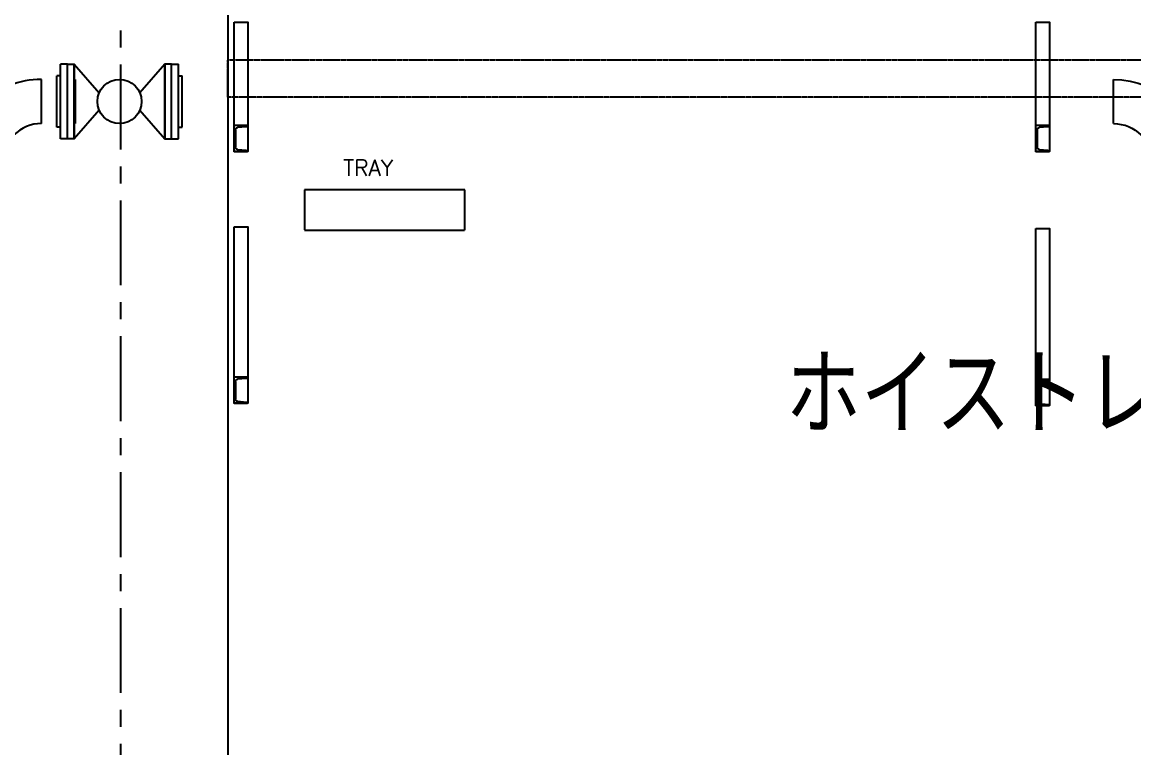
# Model space of a CAD drawing. Extents: x 0 to 160756, y 0 to 229247.
# Drawn here: x 62766 to 66925, y 112440 to 115152 of the extents above; entities that cross this region are included whole.
import ezdxf
from ezdxf.xclip import XClip

# ---------------------------------------------------------------- set-up
doc = ezdxf.new("R2010")
doc.units = 0
doc.header["$LTSCALE"] = 10
doc.header["$XCLIPFRAME"] = 2
for name, pattern in [('XCM7P30CDA$0$CENTER', [50.8, 31.75, -6.35, 6.35, -6.35]), ('XCM7P30CDA$0$HIDDEN', [0.375, 0.25, -0.125]), ('XCM7P30CDA$0$STYLE_18', [0.23669, 0.118345, -0.118345])]:
    doc.linetypes.add(name, pattern=pattern)
for name, color, linetype in [('XCM7P30CDA$0$C.Support', 252, 'Continuous'), ('XCM7P30CDA$0$CCL', 252, 'XCM7P30CDA$0$CENTER'), ('XCM7P30CDA$0$s_TX', 252, 'Continuous'), ('XCM7P30CDA$0$SUGATA3', 252, 'Continuous'), ('XCM7P30CDA$0$TEXT2', 252, 'Continuous'), ('XCM7P30CDA$0$U-CDA-PIPE', 252, 'Continuous'), ('XCM7P30CDA$0$U-CDA-TXT-01', 252, 'Continuous')]:
    doc.layers.add(name, color=color, linetype=linetype)
doc.styles.add('XCM7P30CDA$0$aa-txt', font='simplex.shx', dxfattribs={"width": 0.8, "bigfont": 'chineset.shx'})
doc.styles.add('XCM7P30CDA$0$TEXT', font='romans.shx', dxfattribs={"width": 0.85, "bigfont": 'BIGFONT.shx'})

# ---------------------------------------------------------------- blocks, each defined once
blk = doc.blocks.new('XCM7P30CDA$0$A$C9a307472')
at = {"layer": 'XCM7P30CDA$0$CCL'}
blk.add_line((38850, -8197.4), (38850, 27548.6), dxfattribs=at)
at = {"layer": 'XCM7P30CDA$0$s_TX', "linetype": 'XCM7P30CDA$0$STYLE_18'}
blk.add_lwpolyline([(39250, 19160), (44750, 19160), (44750, 19020), (39250, 19020)], close=True, dxfattribs=at)
at = {"layer": 'XCM7P30CDA$0$SUGATA3'}
blk.add_line((39250, 19900), (39250, 14100), dxfattribs=at)
at = {"layer": 'XCM7P30CDA$0$TEXT2', "insert": (42319.7, 17908.1), "char_height": 300, "attachment_point": 5, "style": 'XCM7P30CDA$0$TEXT'}
blk.add_mtext('ホイストレール', dxfattribs=at)
blk = doc.blocks.new('XCM7P30CDA$0$LRElbow-16.52')
for p, q in [((22.86, -8.26), (22.86, 8.26)), ((-8.26, -22.86), (8.26, -22.86))]:
    blk.add_line(p, q)
for radius in [31.12, 14.6]:
    blk.add_arc((22.86, -22.86), radius, 90, 180)
blk = doc.blocks.new('XCM7P30CDA$0$C100x50_sec')
at = {"color": 0, "linetype": 'ByBlock'}
for p, q in [((50, 50), (0, 50)), ((0, 50), (0, -50)), ((12.3, 41.2), (46.3, 44.1)), ((50, 48.1), (50, 50)), ((5, -33.2), (5, 33.2)), ((46.3, -44.1), (12.3, -41.2)), ((0, -50), (50, -50)), ((50, -50), (50, -48.1))]:
    blk.add_line(p, q, dxfattribs=at)
for centre, radius, start, end in [((46, 48.1), 4, 275, 0), ((13, 33.2), 8, 95, 180), ((13, -33.2), 8, 180, 265), ((46, -48.1), 4, 0, 85)]:
    blk.add_arc(centre, radius, start, end, dxfattribs=at)
blk = doc.blocks.new('XCM7P30CDA$0$SL150')
for p, q in [((3.96875, 13.97), (1.42875, 13.97)), ((1.42875, -13.97), (1.42875, 13.97)), ((3.96875, -13.97), (3.96875, 13.97)), ((1.42875, 9.604375), (0, 9.604375)), ((0, -9.604375), (0, 9.604375)), ((1.42875, -9.604375), (0, -9.604375)), ((3.96875, -13.97), (1.42875, -13.97))]:
    blk.add_line(p, q)
blk = doc.blocks.new('XCM7P30CDA')
at = {"color": 1, "linetype": 'XCM7P30CDA$0$HIDDEN', "ltscale": 0.2}
blk.add_lwpolyline([(63821.8, 114375.8), (64421.8, 114375.8), (64421.8, 114525.8), (63821.8, 114525.8)], close=True, dxfattribs=at)
at = {"layer": 'XCM7P30CDA$0$C.Support', "elevation": 0}
for points in [[(63559, 115152.5), (63610.1, 115152.5), (63610.1, 114669.7), (63559, 114669.7)], [(66559, 115152.5), (66610.1, 115152.5), (66610.1, 114669.7), (66559, 114669.7)], [(63559, 114388.2), (63610.1, 114388.2), (63610.1, 113728.6), (63559, 113728.6)], [(66559, 114381.8), (66610.1, 114381.8), (66610.1, 113720.1), (66559, 113720.1)]]:
    blk.add_lwpolyline(points, close=True, dxfattribs=at)
at = {"layer": 'XCM7P30CDA$0$U-CDA-PIPE'}
for p, q in [((62838.2, 114773.8), (62838.2, 114939)), ((62965, 114773.8), (62965, 114939))]:
    blk.add_line(p, q, dxfattribs=at)
for points in [[(62935.3, 114996.1), (62960.7, 114996.1), (62960.7, 114716.7), (62935.3, 114716.7)], [(63325.3, 114996.1), (63299.9, 114996.1), (63299.9, 114716.7), (63325.3, 114716.7)]]:
    blk.add_lwpolyline(points, close=True, dxfattribs=at)
for points in [[(63054.3, 114824.2), (62960.7, 114716.7), (62960.7, 114996.1), (63054.3, 114888.7)], [(63206.4, 114824.2), (63299.9, 114716.7), (63299.9, 114996.1), (63206.4, 114888.7)]]:
    blk.add_lwpolyline(points, dxfattribs=at)
blk.add_circle((63130.3, 114856.4), 82.6, dxfattribs=at)
for radius in [311.2, 146]:
    blk.add_arc((62838.2, 114627.8), radius, 90, 135, dxfattribs=at)
at = {"color": 4}
ref = blk.add_blockref('XCM7P30CDA$0$A$C9a307472', (24285.2, 95852.5), dxfattribs=at)
XClip(ref).set_block_clipping_path([(28505.8252583833, 11204.571428573), (50624.999999999, 21456.3991779214)])
at = {"layer": 'XCM7P30CDA$0$C.Support', "xscale": -1, "rotation": 180}
for p in [(63559, 114717.8), (66559, 114717.8), (63559, 113776.7), (66559, 113768.2)]:
    blk.add_blockref('XCM7P30CDA$0$C100x50_sec', p, dxfattribs=at)
at = {"layer": 'XCM7P30CDA$0$U-CDA-PIPE', "yscale": 10, "zscale": 10}
for name, p, xscale in [('XCM7P30CDA$0$SL150', (62895.6, 114856.4), 10), ('XCM7P30CDA$0$SL150', (63365, 114856.4), -10), ('XCM7P30CDA$0$LRElbow-16.52', (67077.5, 114856.4), -10)]:
    blk.add_blockref(name, p, dxfattribs=dict(at, xscale=xscale))
at = {"layer": 'XCM7P30CDA$0$U-CDA-TXT-01', "style": 'XCM7P30CDA$0$aa-txt'}
blk.add_text('TRAY', height=60, dxfattribs=at).set_placement((63967.1, 114577.9))

msp = doc.modelspace()

# ---------------------------------------------------------------- block references
msp.add_blockref('XCM7P30CDA', (0, 0))

doc.saveas('drawing.dxf')
